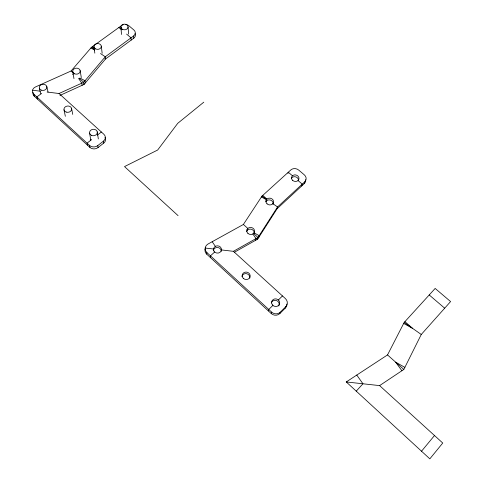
<?xml version="1.0" encoding="UTF-8"?>
<svg xmlns="http://www.w3.org/2000/svg" width="483" height="483" viewBox="0 0 483 483"><rect width="100%" height="100%" fill="white"/><g stroke="black" fill="none" stroke-linecap="round" stroke-linejoin="round"><path stroke-width="0.72" d="M286.848 304.048A6.092 5.681 20.4 0 1 285.284 308.112L279.844 313.545A6.116 5.724 19.9 0 1 271.241 313.552L206.73 254.167L206.875 252.549A5.983 5.452 4.9 0 1 207.938 244.072L243.384 224.474L261.973 196.128L290.814 169.95A5.651 4.884 14.6 0 1 298.717 170.088L304.284 174.816A5.669 4.902 15.3 0 1 304.743 181.825L304.212 183.637L277.121 208.71L257.65 239.139L234.569 252.138M210.292 257.451L210.455 255.851L214.675 252.017M255.7 240.238L256.05 238.584L252.82 234.001M258.803 237.334L259.166 235.674L254.07 232.842M288.001 173.457L288.309 172.226L292.475 175.788M301.724 185.943L302.249 184.132L298.047 180.545M268.325 310.895L268.753 309.47L272.889 305.395M271.241 313.552L271.675 312.151L206.875 252.549M279.844 313.545L280.309 312.145L285.773 306.693A6.122 5.699 20.3 0 0 285.362 298.56L233.398 251.323L221.462 249.934A3.985 3.635 6 0 0 215.859 246.125A3.985 3.635 6 0 0 215.134 252.374A3.985 3.635 6 0 0 221.437 249.928M285.284 308.112L285.773 306.693M379.608 385.609L403.83 369.447L421.267 334.478L450.591 301.567L435.153 288.436L404.186 322.457L387.523 354.927L346.257 381.95L429.834 458.85L442.754 443.032L379.608 385.609L346.257 381.95M421.502 451.237L434.489 435.545M105.022 137.353A5.742 4.824 -4.4 0 1 103.736 143.095L98.061 147.563A5.766 4.854 -5 0 1 89.904 147.406L34.287 96.189L33.744 94.064A5.705 4.588 -6.6 0 1 35.537 86.922L71.067 71.001L91.474 47.322L121.493 25.611A5.337 4.202 0.6 0 1 123.189 24.784M356.243 391.158L362.95 383.78L356.78 375.056M278.377 299.979L282.47 295.94M304.743 181.825L277.55 206.966L258.007 237.485L257.65 239.139L256.962 238.524M203.772 102.185L177.738 123.322L157.669 150.02L124.517 166.587L178.07 215.635M87.399 145.111L87.061 143.131L89.572 145.437A5.79 4.866 -4.9 0 0 97.759 145.594L103.465 141.114A5.766 4.836 -4.3 0 0 103.857 134.268L59.041 93.515L47.135 92.036M91.637 139.575L87.049 143.143L33.744 94.064M97.355 135.125L101.364 132.01M135.071 33.569A5.325 4.214 0.8 0 1 133.761 38.181L105.517 58.986L84.078 84.41L59.958 95.417M125.864 24.555A5.337 4.202 0.6 0 1 129.021 25.865L133.869 29.982A5.343 4.22 0.8 0 1 133.616 35.947L105.264 56.789L83.734 82.267L59.041 93.515M120.641 28.63L121.686 27.875M41.671 93.406L36.829 96.914L37.36 99.027M233.398 251.323L258.007 237.485L253.521 233.494M205.015 249.669L205.559 249.729M205.154 248.039L213.492 249.005M32.524 90.224L40.355 91.196M90.858 48.034L94.608 50.039M79.924 77.998L85.008 80.758L85.346 82.907M261.418 196.973L266.411 199.708M403.685 323.429L412.705 328.452L404.917 321.654M404.863 367.376L395.649 362.165L401.904 370.733M91.474 47.322L94.481 49.387M100.506 53.528L105.264 56.789L105.517 58.986L104.871 58.546M261.973 196.128L266.652 199.382M272.841 203.687L277.55 206.966L277.121 208.71L276.632 208.372M265.873 200.874L266.272 201.151M404.186 322.457L421.267 334.478M118.878 27.501L121.638 29.855M126.6 34.094L131.014 37.861L131.165 40.095M429.212 294.956L444.692 308.19M92.271 46.742L94.481 48.674M262.746 195.428L266.942 199.087M71.067 71.001L73.235 72.927M79.266 78.294L83.734 82.267L84.078 84.41L83.481 83.879M243.384 224.474L247.833 228.429M72.637 74.219L73.03 74.569M246.964 229.624L247.519 230.113M387.523 354.927L403.83 369.447M212.194 241.717L215.358 246.36M78.578 78.403L81.772 83.161L82.122 85.304M39.334 88.123L40.657 93.569M46.815 86.578L48.058 92.03M63.991 109.744L65.344 116.3M71.623 108.578L72.734 114.405M72.74 71.689L73.965 78.62M89.572 145.437L89.904 147.406M89.609 133.115L90.768 140.155M80.166 70.615L81.295 77.546M97.759 145.594L98.061 147.563M97.276 131.895L98.327 138.935M103.465 141.114L103.736 143.095M93.98 46.748L94.831 53.142M101.297 46.145L102.154 53.245M120.883 27.054L121.511 34.48M128.08 26.897L128.605 34.106M133.616 35.947L133.761 38.181M34.287 96.189A5.681 4.576 -6.7 0 1 33.073 92.362M90.732 139.925A3.834 3.218 -4.8 0 1 90.719 139.696M213.329 250.834A3.973 3.623 5.9 0 1 217.471 247.483A3.973 3.623 5.9 0 1 221.25 251.311M246.608 231.532A3.906 3.52 10.9 0 1 251.245 229.238A3.906 3.52 10.9 0 1 254.173 233.422M265.885 201.719A3.828 3.381 12.7 0 1 270.486 200.113A3.828 3.381 12.7 0 1 273.1 204.08M305.558 179.652A5.645 4.89 15.3 0 1 304.212 183.637M280.309 312.145A6.14 5.742 19.9 0 1 271.675 312.151M206.73 254.167A5.959 5.434 4.9 0 1 205.48 248.105M291.412 178.342A3.767 3.266 14.8 0 1 295.699 176.869A3.767 3.266 14.8 0 1 298.494 180.388M241.923 276.554A4.009 3.713 11.5 0 1 246.578 273.698A4.009 3.713 11.5 0 1 249.796 278.111M271.301 302.95A4.063 3.792 19.3 0 1 276.632 300.613A4.063 3.792 19.3 0 1 278.8 305.974M122.573 29.372A3.598 2.832 0.6 0 0 128.08 27.096A3.598 2.832 0.6 0 0 122.797 24.47A3.598 2.832 0.6 0 0 122.573 29.372M95.646 48.922A3.677 2.916 -1.5 0 0 101.309 46.561A3.677 2.916 -1.5 0 0 95.966 43.875A3.677 2.916 -1.5 0 0 95.646 48.922M74.611 73.827A3.761 3.019 -3.6 0 0 80.208 71.043A3.761 3.019 -3.6 0 0 74.539 68.604A3.761 3.019 -3.6 0 0 74.611 73.827M41.387 90.188A3.828 3.079 -6.2 0 0 46.887 87.012A3.828 3.079 -6.2 0 0 40.952 84.875A3.828 3.079 -6.2 0 0 41.387 90.188M66.147 112.08A3.864 3.164 -5.5 0 0 71.653 108.802A3.864 3.164 -5.5 0 0 65.628 106.622A3.864 3.164 -5.5 0 0 66.147 112.08M91.565 135.403A3.888 3.248 -4.6 0 0 97.325 132.354A3.888 3.248 -4.6 0 0 91.432 129.776A3.888 3.248 -4.6 0 0 91.565 135.403M272.49 304.978A4.081 3.81 19.3 0 0 279.422 304.212A4.081 3.81 19.3 0 0 274.99 298.874A4.081 3.81 19.3 0 0 272.49 304.978M247.918 233.38A3.924 3.532 10.9 0 0 254.45 232.009A3.924 3.532 10.9 0 0 249.651 227.511A3.924 3.532 10.9 0 0 247.918 233.38M267.039 203.82A3.846 3.393 12.7 0 0 273.438 202.6A3.846 3.393 12.7 0 0 268.759 198.199A3.846 3.393 12.7 0 0 267.039 203.82M292.632 180.358A3.779 3.272 14.7 0 0 298.886 179.223A3.779 3.272 14.7 0 0 294.256 174.931A3.779 3.272 14.7 0 0 292.632 180.358M243.281 278.317A4.027 3.725 11.5 0 0 250.037 276.952A4.027 3.725 11.5 0 0 245.201 272.158A4.027 3.725 11.5 0 0 243.281 278.317"/></g></svg>
